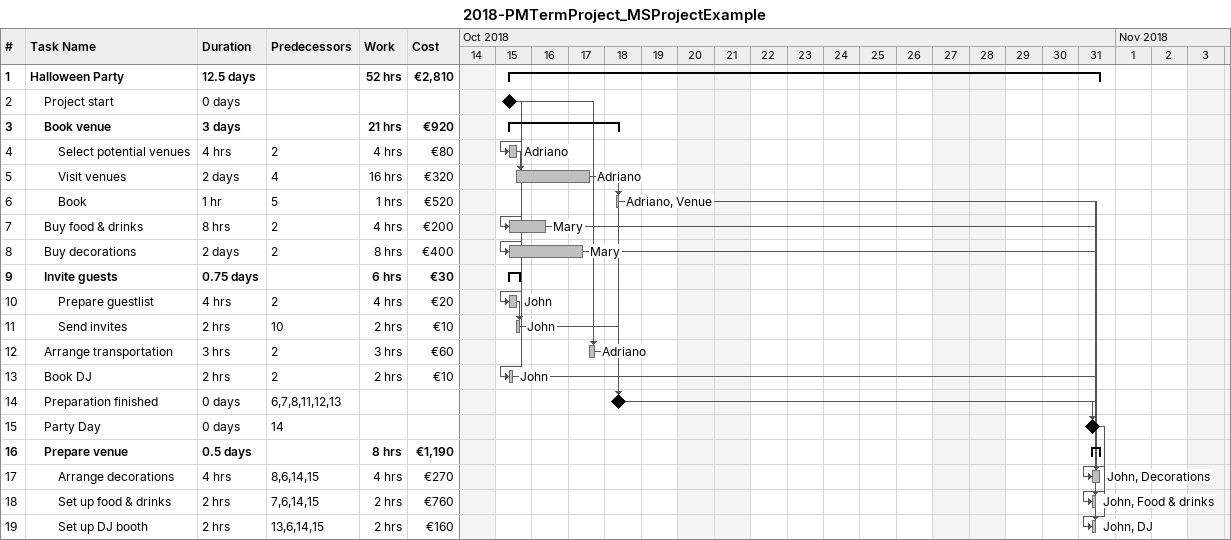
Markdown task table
2018-PMTermProject_MSProjectExample

| ID | Level | Task | Duration | Start | Finish | Predecessors | Resources | Work (h) | Cost (€) |
|---|---|---|---|---|---|---|---|---|---|
| 1 | 1 | **Halloween Party** | 12.5d | 2018-10-15 | 2018-10-31 |  |  | 52 | 2810 |
| 2 | 2 | Project start | 0d | 2018-10-15 | 2018-10-15 |  |  |  |  |
| 3 | 2 | **Book venue** | 3d | 2018-10-15 | 2018-10-18 |  |  | 21 | 920 |
| 4 | 3 | Select potential venues | 4h | 2018-10-15 | 2018-10-15 | 2 | Adriano | 4 | 80 |
| 5 | 3 | Visit venues | 2d | 2018-10-15 | 2018-10-17 | 4 | Adriano | 16 | 320 |
| 6 | 3 | Book | 1h | 2018-10-18 | 2018-10-18 | 5 | Adriano, Venue | 1 | 520 |
| 7 | 2 | Buy food & drinks | 8h | 2018-10-15 | 2018-10-16 | 2 | Mary | 4 | 200 |
| 8 | 2 | Buy decorations | 2d | 2018-10-15 | 2018-10-17 | 2 | Mary | 8 | 400 |
| 9 | 2 | **Invite guests** | 0.75d | 2018-10-15 | 2018-10-15 |  |  | 6 | 30 |
| 10 | 3 | Prepare guestlist | 4h | 2018-10-15 | 2018-10-15 | 2 | John | 4 | 20 |
| 11 | 3 | Send invites | 2h | 2018-10-15 | 2018-10-15 | 10 | John | 2 | 10 |
| 12 | 2 | Arrange transportation | 3h | 2018-10-17 | 2018-10-17 | 2 | Adriano | 3 | 60 |
| 13 | 2 | Book DJ | 2h | 2018-10-15 | 2018-10-15 | 2 | John | 2 | 10 |
| 14 | 2 | Preparation finished | 0d | 2018-10-18 | 2018-10-18 | 6, 7, 8, 11, 12, 13 |  |  |  |
| 15 | 2 | Party Day | 0d | 2018-10-31 | 2018-10-31 | 14 |  |  |  |
| 16 | 2 | **Prepare venue** | 0.5d | 2018-10-31 | 2018-10-31 |  |  | 8 | 1190 |
| 17 | 3 | Arrange decorations | 4h | 2018-10-31 | 2018-10-31 | 8, 6, 14, 15 | John, Decorations | 4 | 270 |
| 18 | 3 | Set up food & drinks | 2h | 2018-10-31 | 2018-10-31 | 7, 6, 14, 15 | John, Food & drinks | 2 | 760 |
| 19 | 3 | Set up DJ booth | 2h | 2018-10-31 | 2018-10-31 | 13, 6, 14, 15 | John, DJ | 2 | 160 |
